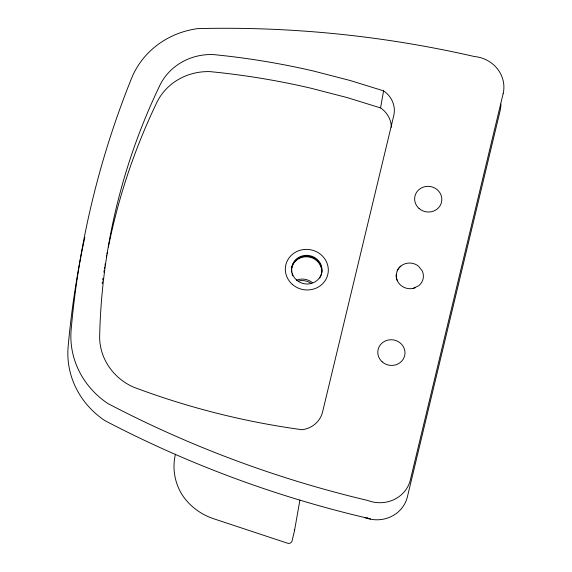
<?xml version="1.0" encoding="UTF-8"?>
<svg xmlns="http://www.w3.org/2000/svg" width="572" height="572" viewBox="0 0 572 572"><rect width="100%" height="100%" fill="white"/><g stroke="black" fill="none" stroke-linecap="round" stroke-linejoin="round"><path stroke-width="0.86" d="M397.333 280.709A13.585 12.784 10 0 1 396.253 274.774L397.19 270.878A13.585 12.784 10 0 1 400.843 266.08M175.447 454.197A59.138 55.641 10 0 0 181.288 493.421A59.095 55.606 10 0 0 213.671 518.74L287.544 543.214A3.546 3.339 10 0 0 291.956 541.334L294.494 530.759L299.907 500.05M391.348 127.22A25.096 23.616 10 0 0 380.566 107.922L383.576 90.855L350.207 80.523L313.706 71.085A728.342 685.277 10 0 0 212.984 54.547A57.758 54.34 10 0 0 159.073 87.016A686.564 645.974 10 0 0 99.707 334.17A57.758 54.34 10 0 0 133.133 386.972A728.342 685.277 10 0 0 302.173 429.729A25.096 23.616 10 0 0 322.572 411.997L393.743 115.708A25.096 23.616 10 0 0 383.576 90.855M367.66 517.824L367.431 518.189L364.75 517.546A1051.751 989.574 10 0 1 104.848 420.599A85.614 80.552 10 0 1 68.139 346.675A993.943 935.177 10 0 1 84.842 237.258M396.253 274.774A13.621 12.813 10 0 0 413.177 288.388L418.79 285.7A13.621 12.813 10 0 0 422.308 271.049L418.511 266.173A13.621 12.813 10 0 0 397.19 270.878M413.177 288.388L415.193 287.773M367.303 518.139L370.57 518.897M380.566 107.922L347.197 97.597L310.696 88.159A728.342 685.277 10 0 0 209.974 71.622A57.758 54.34 10 0 0 156.063 104.09A686.564 645.974 10 0 0 108.38 247.025M364.75 517.546A31.982 30.087 10 0 0 407.378 496.896L500.107 110.854A31.982 30.087 10 0 0 500.893 104.025M102.202 283.548A686.564 645.974 10 0 1 102.445 281.796M102.695 280.051A686.564 645.974 10 0 1 102.953 278.307M103.882 272.2A686.564 645.974 10 0 1 104.154 270.456M104.44 268.711A686.564 645.974 10 0 1 104.726 266.967M105.019 265.229A686.564 645.974 10 0 1 105.312 263.492M106.392 257.414A686.564 645.974 10 0 1 106.714 255.677M107.035 253.947A686.564 645.974 10 0 1 107.364 252.209M298.634 280.909A15.201 14.307 10 0 1 311.454 283.562M296.639 280.123A15.201 14.307 10 0 1 312.333 282.568M294.244 529.536A2.502 2.352 10 0 1 294.494 530.759M291.455 272.122A15.201 14.307 10 0 1 291.398 270.62M291.427 269.87A15.201 14.307 10 0 1 308.737 256.964A15.201 14.307 10 0 1 321.371 274.546M291.563 271.507A15.201 14.307 10 0 1 310.017 256.578A15.201 14.307 10 0 1 319.727 278.063M292.735 275.876A15.201 14.307 10 0 1 291.97 273.731M503.117 93.779L410.389 479.829A31.982 30.087 10 0 1 367.76 500.471A1051.751 989.574 10 0 1 107.858 403.525A85.614 80.552 10 0 1 71.15 329.601A993.943 935.177 10 0 1 131.467 78.507A85.614 80.552 10 0 1 197.919 28.6A1051.751 989.574 10 0 1 474.402 56.528A31.982 30.087 10 0 1 503.117 93.779M382.167 361.833A13.621 12.813 10 0 0 404.661 355.67A13.621 12.813 10 0 0 387.358 340.24A13.621 12.813 10 0 0 382.167 361.833M419.019 208.43A13.621 12.813 10 0 0 441.505 202.266A13.621 12.813 10 0 0 424.202 186.837A13.621 12.813 10 0 0 419.019 208.43M296.525 279.994A15.201 14.307 10 0 0 321.628 273.116A15.201 14.307 10 0 0 302.316 255.898A15.201 14.307 10 0 0 296.525 279.994M292.242 284.291A21.529 20.256 10 0 0 327.792 274.553A21.529 20.256 10 0 0 300.436 250.171A21.529 20.256 10 0 0 292.242 284.291"/></g></svg>
